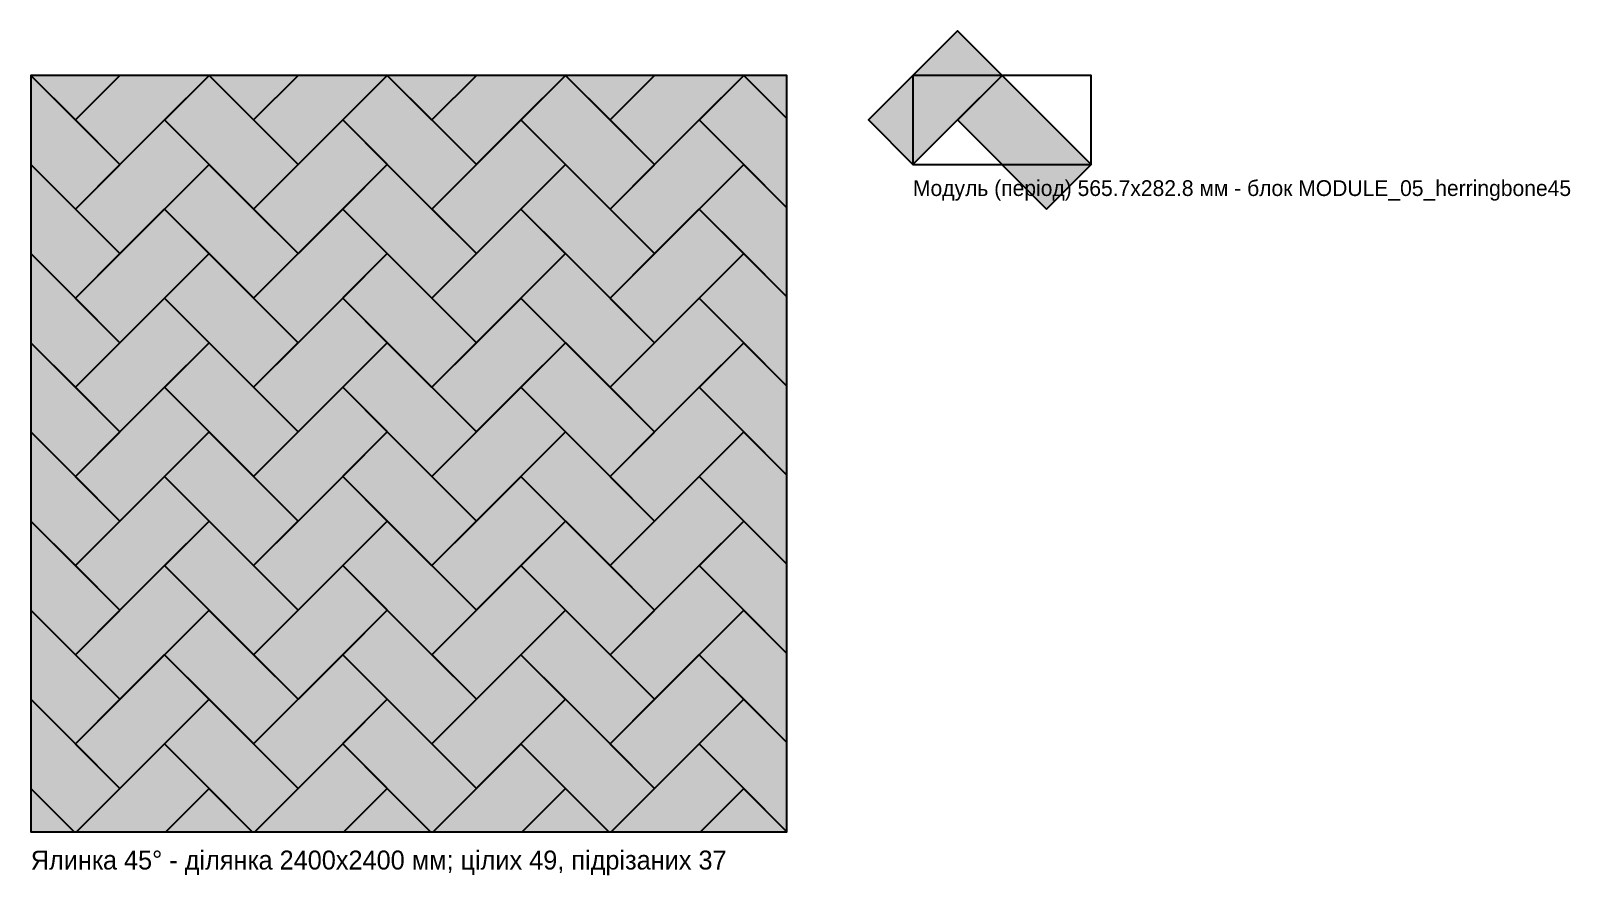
# Model space of a CAD drawing. Header units: millimetres. Extents: x 0 to 4886, y -138 to 2541.
import ezdxf

# ---------------------------------------------------------------- set-up
doc = ezdxf.new("R2010")
doc.units = ezdxf.units.MM
for name, color, linetype in [('BOUNDARY', 7, 'Continuous'), ('MODULE', 3, 'Continuous'), ('PLYTA_CUT', 1, 'Continuous'), ('PLYTA_H', 253, 'Continuous'), ('PLYTA_H_FILL', 253, 'Continuous'), ('PLYTA_V', 250, 'Continuous'), ('PLYTA_V_FILL', 250, 'Continuous'), ('TEXT', 7, 'Continuous')]:
    doc.layers.add(name, color=color, linetype=linetype)

# ---------------------------------------------------------------- blocks, each defined once
blk = doc.blocks.new('MODULE_05_herringbone45')
at = {"layer": 'PLYTA_H_FILL', "true_color": 0xb9b3ad}
blk.add_hatch(color=7, dxfattribs=at).paths.add_polyline_path([(0, 0), (282.8, 282.8), (141.4, 424.3), (-141.4, 141.4)])
at = {"layer": 'PLYTA_V_FILL', "true_color": 0x5d5856}
blk.add_hatch(color=7, dxfattribs=at).paths.add_polyline_path([(424.3, -141.4), (565.7, 0), (282.8, 282.8), (141.4, 141.4)])
at = {"layer": 'MODULE'}
blk.add_lwpolyline([(0, 0), (565.7, 0), (565.7, 282.8), (0, 282.8)], close=True, dxfattribs=at)
at = {"layer": 'PLYTA_H'}
blk.add_lwpolyline([(0, 0), (282.8, 282.8), (141.4, 424.3), (-141.4, 141.4)], close=True, dxfattribs=at)
at = {"layer": 'PLYTA_V'}
blk.add_lwpolyline([(424.3, -141.4), (565.7, 0), (282.8, 282.8), (141.4, 141.4)], close=True, dxfattribs=at)

msp = doc.modelspace()

# ---------------------------------------------------------------- hatches: boundary and pattern name
at = {"layer": 'PLYTA_H_FILL', "true_color": 0xb9b3ad}
for points in [[(141.4, 2258.6), (282.8, 2400), (0, 2400)], [(141.4, 1975.7), (282.8, 2117.2), (0, 2400), (0, 2117.2)], [(565.7, 2400), (848.5, 2117.2), (707.1, 1975.7), (424.3, 2258.6)], [(707.1, 2258.6), (848.5, 2400), (565.7, 2400)], [(1131.4, 2400), (1414.2, 2117.2), (1272.8, 1975.7), (989.9, 2258.6)], [(1272.8, 2258.6), (1414.2, 2400), (1131.4, 2400)], [(1697.1, 2400), (1979.9, 2117.2), (1838.5, 1975.7), (1555.6, 2258.6)], [(1838.5, 2258.6), (1979.9, 2400), (1697.1, 2400)], [(2262.7, 2400), (2121.3, 2258.6), (2400, 1979.9), (2400, 2262.7)], [(2400, 2262.7), (2400, 2400), (2262.7, 2400)], [(141.4, 1692.9), (282.8, 1834.3), (0, 2117.2), (0, 1834.3)], [(565.7, 2117.2), (848.5, 1834.3), (707.1, 1692.9), (424.3, 1975.7)], [(1131.4, 2117.2), (1414.2, 1834.3), (1272.8, 1692.9), (989.9, 1975.7)], [(1697.1, 2117.2), (1979.9, 1834.3), (1838.5, 1692.9), (1555.6, 1975.7)], [(2262.7, 2117.2), (2121.3, 1975.7), (2400, 1697.1), (2400, 1979.9)], [(141.4, 1410.1), (282.8, 1551.5), (0, 1834.3), (0, 1551.5)], [(565.7, 1834.3), (848.5, 1551.5), (707.1, 1410.1), (424.3, 1692.9)], [(1131.4, 1834.3), (1414.2, 1551.5), (1272.8, 1410.1), (989.9, 1692.9)], [(1697.1, 1834.3), (1979.9, 1551.5), (1838.5, 1410.1), (1555.6, 1692.9)], [(2262.7, 1834.3), (2121.3, 1692.9), (2400, 1414.2), (2400, 1697.1)], [(141.4, 1127.2), (282.8, 1268.6), (0, 1551.5), (0, 1268.6)], [(565.7, 1551.5), (848.5, 1268.6), (707.1, 1127.2), (424.3, 1410.1)], [(1131.4, 1551.5), (1414.2, 1268.6), (1272.8, 1127.2), (989.9, 1410.1)], [(1697.1, 1551.5), (1979.9, 1268.6), (1838.5, 1127.2), (1555.6, 1410.1)], [(2262.7, 1551.5), (2121.3, 1410.1), (2400, 1131.4), (2400, 1414.2)], [(141.4, 844.4), (282.8, 985.8), (0, 1268.6), (0, 985.8)], [(565.7, 1268.6), (848.5, 985.8), (707.1, 844.4), (424.3, 1127.2)], [(1131.4, 1268.6), (1414.2, 985.8), (1272.8, 844.4), (989.9, 1127.2)], [(1697.1, 1268.6), (1979.9, 985.8), (1838.5, 844.4), (1555.6, 1127.2)], [(2262.7, 1268.6), (2121.3, 1127.2), (2400, 848.5), (2400, 1131.4)], [(141.4, 561.5), (282.8, 702.9), (0, 985.8), (0, 702.9)], [(565.7, 985.8), (848.5, 702.9), (707.1, 561.5), (424.3, 844.4)], [(1131.4, 985.8), (1414.2, 702.9), (1272.8, 561.5), (989.9, 844.4)], [(1697.1, 985.8), (1979.9, 702.9), (1838.5, 561.5), (1555.6, 844.4)], [(2262.7, 985.8), (2121.3, 844.4), (2400, 565.7), (2400, 848.5)], [(141.4, 278.7), (282.8, 420.1), (0, 702.9), (0, 420.1)], [(565.7, 702.9), (848.5, 420.1), (707.1, 278.7), (424.3, 561.5)], [(1131.4, 702.9), (1414.2, 420.1), (1272.8, 278.7), (989.9, 561.5)], [(1697.1, 702.9), (1979.9, 420.1), (1838.5, 278.7), (1555.6, 561.5)], [(2262.7, 702.9), (2121.3, 561.5), (2400, 282.8), (2400, 565.7)], [(282.8, 137.3), (0, 420.1), (0, 137.3), (137.3, 0), (145.6, 0)], [(848.5, 137.3), (565.7, 420.1), (424.3, 278.7), (702.9, 0), (711.3, 0)], [(1414.2, 137.3), (1131.4, 420.1), (989.9, 278.7), (1268.6, 0), (1277, 0)], [(1979.9, 137.3), (1697.1, 420.1), (1555.6, 278.7), (1834.3, 0), (1842.6, 0)], [(2262.7, 420.1), (2121.3, 278.7), (2400, 0), (2400, 282.8)], [(0, 137.3), (0, 0), (137.3, 0)], [(565.7, 137.3), (428.4, 0), (702.9, 0)], [(1131.4, 137.3), (994.1, 0), (1268.6, 0)], [(1697.1, 137.3), (1559.8, 0), (1834.3, 0)], [(2262.7, 137.3), (2125.5, 0), (2400, 0), (2400, 0)]]:
    msp.add_hatch(color=7, dxfattribs=at).paths.add_polyline_path(points)
at = {"layer": 'PLYTA_V_FILL', "true_color": 0x5d5856}
for points in [[(141.4, 2258.6), (282.8, 2117.2), (565.7, 2400), (282.8, 2400)], [(707.1, 2258.6), (848.5, 2117.2), (1131.4, 2400), (848.5, 2400)], [(1272.8, 2258.6), (1414.2, 2117.2), (1697.1, 2400), (1414.2, 2400)], [(1838.5, 2258.6), (1979.9, 2117.2), (2262.7, 2400), (1979.9, 2400)], [(424.3, 2258.6), (565.7, 2117.2), (282.8, 1834.3), (141.4, 1975.7)], [(989.9, 2258.6), (1131.4, 2117.2), (848.5, 1834.3), (707.1, 1975.7)], [(1555.6, 2258.6), (1697.1, 2117.2), (1414.2, 1834.3), (1272.8, 1975.7)], [(2121.3, 2258.6), (2262.7, 2117.2), (1979.9, 1834.3), (1838.5, 1975.7)], [(424.3, 1975.7), (565.7, 1834.3), (282.8, 1551.5), (141.4, 1692.9)], [(989.9, 1975.7), (1131.4, 1834.3), (848.5, 1551.5), (707.1, 1692.9)], [(1555.6, 1975.7), (1697.1, 1834.3), (1414.2, 1551.5), (1272.8, 1692.9)], [(2121.3, 1975.7), (2262.7, 1834.3), (1979.9, 1551.5), (1838.5, 1692.9)], [(424.3, 1692.9), (565.7, 1551.5), (282.8, 1268.6), (141.4, 1410.1)], [(989.9, 1692.9), (1131.4, 1551.5), (848.5, 1268.6), (707.1, 1410.1)], [(1555.6, 1692.9), (1697.1, 1551.5), (1414.2, 1268.6), (1272.8, 1410.1)], [(2121.3, 1692.9), (2262.7, 1551.5), (1979.9, 1268.6), (1838.5, 1410.1)], [(424.3, 1410.1), (565.7, 1268.6), (282.8, 985.8), (141.4, 1127.2)], [(989.9, 1410.1), (1131.4, 1268.6), (848.5, 985.8), (707.1, 1127.2)], [(1555.6, 1410.1), (1697.1, 1268.6), (1414.2, 985.8), (1272.8, 1127.2)], [(2121.3, 1410.1), (2262.7, 1268.6), (1979.9, 985.8), (1838.5, 1127.2)], [(424.3, 1127.2), (565.7, 985.8), (282.8, 702.9), (141.4, 844.4)], [(989.9, 1127.2), (1131.4, 985.8), (848.5, 702.9), (707.1, 844.4)], [(1555.6, 1127.2), (1697.1, 985.8), (1414.2, 702.9), (1272.8, 844.4)], [(2121.3, 1127.2), (2262.7, 985.8), (1979.9, 702.9), (1838.5, 844.4)], [(424.3, 844.4), (565.7, 702.9), (282.8, 420.1), (141.4, 561.5)], [(989.9, 844.4), (1131.4, 702.9), (848.5, 420.1), (707.1, 561.5)], [(1555.6, 844.4), (1697.1, 702.9), (1414.2, 420.1), (1272.8, 561.5)], [(2121.3, 844.4), (2262.7, 702.9), (1979.9, 420.1), (1838.5, 561.5)], [(424.3, 561.5), (565.7, 420.1), (282.8, 137.3), (141.4, 278.7)], [(989.9, 561.5), (1131.4, 420.1), (848.5, 137.3), (707.1, 278.7)], [(1555.6, 561.5), (1697.1, 420.1), (1414.2, 137.3), (1272.8, 278.7)], [(2121.3, 561.5), (2262.7, 420.1), (1979.9, 137.3), (1838.5, 278.7)], [(565.7, 137.3), (424.3, 278.7), (145.6, 0), (428.4, 0)], [(1131.4, 137.3), (989.9, 278.7), (711.3, 0), (994.1, 0)], [(1697.1, 137.3), (1555.6, 278.7), (1277, 0), (1559.8, 0)], [(2262.7, 137.3), (2121.3, 278.7), (1842.6, 0), (2125.5, 0)]]:
    msp.add_hatch(color=7, dxfattribs=at).paths.add_polyline_path(points)

# ---------------------------------------------------------------- linework, layer by layer
at = {"layer": 'BOUNDARY'}
msp.add_lwpolyline([(0, 0), (2400, 0), (2400, 2400), (0, 2400)], close=True, dxfattribs=at)
at = {"layer": 'PLYTA_CUT'}
for points in [[(141.4, 2258.6), (282.8, 2400), (0, 2400)], [(141.4, 1975.7), (282.8, 2117.2), (0, 2400), (0, 2117.2)], [(141.4, 2258.6), (282.8, 2117.2), (565.7, 2400), (282.8, 2400)], [(707.1, 2258.6), (848.5, 2400), (565.7, 2400)], [(707.1, 2258.6), (848.5, 2117.2), (1131.4, 2400), (848.5, 2400)], [(1272.8, 2258.6), (1414.2, 2400), (1131.4, 2400)], [(1272.8, 2258.6), (1414.2, 2117.2), (1697.1, 2400), (1414.2, 2400)], [(1838.5, 2258.6), (1979.9, 2400), (1697.1, 2400)], [(1838.5, 2258.6), (1979.9, 2117.2), (2262.7, 2400), (1979.9, 2400)], [(2262.7, 2400), (2121.3, 2258.6), (2400, 1979.9), (2400, 2262.7)], [(2400, 2262.7), (2400, 2400), (2262.7, 2400)], [(141.4, 1692.9), (282.8, 1834.3), (0, 2117.2), (0, 1834.3)], [(2262.7, 2117.2), (2121.3, 1975.7), (2400, 1697.1), (2400, 1979.9)], [(141.4, 1410.1), (282.8, 1551.5), (0, 1834.3), (0, 1551.5)], [(2262.7, 1834.3), (2121.3, 1692.9), (2400, 1414.2), (2400, 1697.1)], [(141.4, 1127.2), (282.8, 1268.6), (0, 1551.5), (0, 1268.6)], [(2262.7, 1551.5), (2121.3, 1410.1), (2400, 1131.4), (2400, 1414.2)], [(141.4, 844.4), (282.8, 985.8), (0, 1268.6), (0, 985.8)], [(2262.7, 1268.6), (2121.3, 1127.2), (2400, 848.5), (2400, 1131.4)], [(141.4, 561.5), (282.8, 702.9), (0, 985.8), (0, 702.9)], [(2262.7, 985.8), (2121.3, 844.4), (2400, 565.7), (2400, 848.5)], [(141.4, 278.7), (282.8, 420.1), (0, 702.9), (0, 420.1)], [(2262.7, 702.9), (2121.3, 561.5), (2400, 282.8), (2400, 565.7)], [(282.8, 137.3), (0, 420.1), (0, 137.3), (137.3, 0), (145.6, 0)], [(848.5, 137.3), (565.7, 420.1), (424.3, 278.7), (702.9, 0), (711.3, 0)], [(1414.2, 137.3), (1131.4, 420.1), (989.9, 278.7), (1268.6, 0), (1277, 0)], [(1979.9, 137.3), (1697.1, 420.1), (1555.6, 278.7), (1834.3, 0), (1842.6, 0)], [(2262.7, 420.1), (2121.3, 278.7), (2400, 0), (2400, 282.8)], [(565.7, 137.3), (424.3, 278.7), (145.6, 0), (428.4, 0)], [(1131.4, 137.3), (989.9, 278.7), (711.3, 0), (994.1, 0)], [(1697.1, 137.3), (1555.6, 278.7), (1277, 0), (1559.8, 0)], [(2262.7, 137.3), (2121.3, 278.7), (1842.6, 0), (2125.5, 0)], [(0, 137.3), (0, 0), (137.3, 0)], [(565.7, 137.3), (428.4, 0), (702.9, 0)], [(1131.4, 137.3), (994.1, 0), (1268.6, 0)], [(1697.1, 137.3), (1559.8, 0), (1834.3, 0)], [(2262.7, 137.3), (2125.5, 0), (2400, 0), (2400, 0)]]:
    msp.add_lwpolyline(points, close=True, dxfattribs=at)
at = {"layer": 'PLYTA_H'}
for points in [[(565.7, 2400), (848.5, 2117.2), (707.1, 1975.7), (424.3, 2258.6)], [(1131.4, 2400), (1414.2, 2117.2), (1272.8, 1975.7), (989.9, 2258.6)], [(1697.1, 2400), (1979.9, 2117.2), (1838.5, 1975.7), (1555.6, 2258.6)], [(565.7, 2117.2), (848.5, 1834.3), (707.1, 1692.9), (424.3, 1975.7)], [(1131.4, 2117.2), (1414.2, 1834.3), (1272.8, 1692.9), (989.9, 1975.7)], [(1697.1, 2117.2), (1979.9, 1834.3), (1838.5, 1692.9), (1555.6, 1975.7)], [(565.7, 1834.3), (848.5, 1551.5), (707.1, 1410.1), (424.3, 1692.9)], [(1131.4, 1834.3), (1414.2, 1551.5), (1272.8, 1410.1), (989.9, 1692.9)], [(1697.1, 1834.3), (1979.9, 1551.5), (1838.5, 1410.1), (1555.6, 1692.9)], [(565.7, 1551.5), (848.5, 1268.6), (707.1, 1127.2), (424.3, 1410.1)], [(1131.4, 1551.5), (1414.2, 1268.6), (1272.8, 1127.2), (989.9, 1410.1)], [(1697.1, 1551.5), (1979.9, 1268.6), (1838.5, 1127.2), (1555.6, 1410.1)], [(565.7, 1268.6), (848.5, 985.8), (707.1, 844.4), (424.3, 1127.2)], [(1131.4, 1268.6), (1414.2, 985.8), (1272.8, 844.4), (989.9, 1127.2)], [(1697.1, 1268.6), (1979.9, 985.8), (1838.5, 844.4), (1555.6, 1127.2)], [(565.7, 985.8), (848.5, 702.9), (707.1, 561.5), (424.3, 844.4)], [(1131.4, 985.8), (1414.2, 702.9), (1272.8, 561.5), (989.9, 844.4)], [(1697.1, 985.8), (1979.9, 702.9), (1838.5, 561.5), (1555.6, 844.4)], [(565.7, 702.9), (848.5, 420.1), (707.1, 278.7), (424.3, 561.5)], [(1131.4, 702.9), (1414.2, 420.1), (1272.8, 278.7), (989.9, 561.5)], [(1697.1, 702.9), (1979.9, 420.1), (1838.5, 278.7), (1555.6, 561.5)]]:
    msp.add_lwpolyline(points, close=True, dxfattribs=at)
at = {"layer": 'PLYTA_V'}
for points in [[(424.3, 2258.6), (565.7, 2117.2), (282.8, 1834.3), (141.4, 1975.7)], [(989.9, 2258.6), (1131.4, 2117.2), (848.5, 1834.3), (707.1, 1975.7)], [(1555.6, 2258.6), (1697.1, 2117.2), (1414.2, 1834.3), (1272.8, 1975.7)], [(2121.3, 2258.6), (2262.7, 2117.2), (1979.9, 1834.3), (1838.5, 1975.7)], [(424.3, 1975.7), (565.7, 1834.3), (282.8, 1551.5), (141.4, 1692.9)], [(989.9, 1975.7), (1131.4, 1834.3), (848.5, 1551.5), (707.1, 1692.9)], [(1555.6, 1975.7), (1697.1, 1834.3), (1414.2, 1551.5), (1272.8, 1692.9)], [(2121.3, 1975.7), (2262.7, 1834.3), (1979.9, 1551.5), (1838.5, 1692.9)], [(424.3, 1692.9), (565.7, 1551.5), (282.8, 1268.6), (141.4, 1410.1)], [(989.9, 1692.9), (1131.4, 1551.5), (848.5, 1268.6), (707.1, 1410.1)], [(1555.6, 1692.9), (1697.1, 1551.5), (1414.2, 1268.6), (1272.8, 1410.1)], [(2121.3, 1692.9), (2262.7, 1551.5), (1979.9, 1268.6), (1838.5, 1410.1)], [(424.3, 1410.1), (565.7, 1268.6), (282.8, 985.8), (141.4, 1127.2)], [(989.9, 1410.1), (1131.4, 1268.6), (848.5, 985.8), (707.1, 1127.2)], [(1555.6, 1410.1), (1697.1, 1268.6), (1414.2, 985.8), (1272.8, 1127.2)], [(2121.3, 1410.1), (2262.7, 1268.6), (1979.9, 985.8), (1838.5, 1127.2)], [(424.3, 1127.2), (565.7, 985.8), (282.8, 702.9), (141.4, 844.4)], [(989.9, 1127.2), (1131.4, 985.8), (848.5, 702.9), (707.1, 844.4)], [(1555.6, 1127.2), (1697.1, 985.8), (1414.2, 702.9), (1272.8, 844.4)], [(2121.3, 1127.2), (2262.7, 985.8), (1979.9, 702.9), (1838.5, 844.4)], [(424.3, 844.4), (565.7, 702.9), (282.8, 420.1), (141.4, 561.5)], [(989.9, 844.4), (1131.4, 702.9), (848.5, 420.1), (707.1, 561.5)], [(1555.6, 844.4), (1697.1, 702.9), (1414.2, 420.1), (1272.8, 561.5)], [(2121.3, 844.4), (2262.7, 702.9), (1979.9, 420.1), (1838.5, 561.5)], [(424.3, 561.5), (565.7, 420.1), (282.8, 137.3), (141.4, 278.7)], [(989.9, 561.5), (1131.4, 420.1), (848.5, 137.3), (707.1, 278.7)], [(1555.6, 561.5), (1697.1, 420.1), (1414.2, 137.3), (1272.8, 278.7)], [(2121.3, 561.5), (2262.7, 420.1), (1979.9, 137.3), (1838.5, 278.7)]]:
    msp.add_lwpolyline(points, close=True, dxfattribs=at)

# ---------------------------------------------------------------- block references
msp.add_blockref('MODULE_05_herringbone45', (2800, 2117.2))

# ---------------------------------------------------------------- texts
at = {"layer": 'TEXT'}
for s, height, p in [('Модуль (період) 565.7x282.8 мм - блок MODULE_05_herringbone45', 50, (2800, 2017.2)), ('Ялинка 45° - ділянка 2400x2400 мм; цілих 49, підрізаних 37', 60, (0, -120))]:
    msp.add_text(s, height=height, dxfattribs=at).set_placement(p)

doc.saveas('drawing.dxf')
